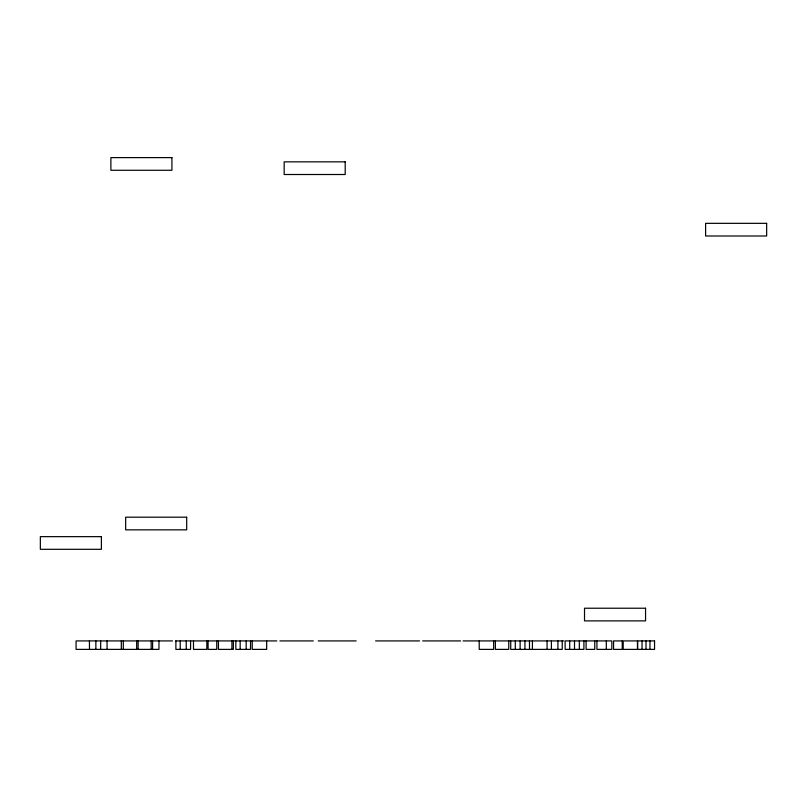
<?xml version="1.0" encoding="UTF-8"?>
<svg xmlns="http://www.w3.org/2000/svg" width="807" height="807" viewBox="0 0 807 807"><rect width="100%" height="100%" fill="white"/><g stroke="black" fill="none" stroke-linecap="round" stroke-linejoin="round"><path stroke-width="1.21" d="M172.476 640.919L76.07 640.919L76.07 649.383L158.959 649.383L158.959 640.919M175.664 640.919L276.821 640.919M279.898 640.919L313.298 640.919M318.22 640.919L356.139 640.919M375.608 640.919L419.539 640.919M422.686 640.919L460.595 640.919M463.107 640.919L563.74 640.919M649.978 640.919L649.978 649.383M646.004 640.919L646.004 649.383M642.039 640.919L642.039 649.383M637.641 640.919L637.641 649.383M637.459 640.919L637.459 649.383M606.309 640.919L606.309 649.383M596.918 640.919L596.918 649.383L611.827 649.383L611.847 640.919L565.132 640.919L565.132 649.383L583.905 649.383L583.905 640.919M594.759 640.919L594.759 649.383L586.094 649.383L586.094 640.919M579.325 640.919L579.325 649.383M574.513 640.919L574.513 649.383M569.702 640.919L569.702 649.383M562.237 640.919L562.237 649.383L510.73 649.383L510.73 640.919M557.909 640.919L557.909 649.383M551.403 640.919L551.403 649.383M547.075 640.919L547.075 649.383M532.418 640.919L532.418 649.383M529.473 640.919L529.503 649.383M524.933 640.919L524.933 649.383M520.122 640.919L520.122 649.383M515.3 640.919L515.3 649.383M508.763 640.919L508.763 649.383L495.397 649.383L495.397 640.919M493.652 640.919L493.652 649.383L479.207 649.383L479.207 640.919M266.673 640.919L266.673 649.383L252.238 649.383L252.238 640.919M250.523 640.919L250.523 649.383L235.836 649.383L235.836 640.919M246.185 640.919L246.185 649.383M240.173 640.919L240.173 649.383M233.364 640.919L233.364 649.383L218.455 649.383L218.435 640.919M231.922 640.919L231.922 649.383M216.76 640.919L216.76 649.383L208.095 649.383L208.095 640.919M206.844 640.919L206.844 649.383L193.488 649.383L193.488 640.919M190.573 640.919L190.573 649.383L175.886 649.383L175.886 640.919M186.235 640.919L186.235 649.383M180.213 640.919L180.213 649.383M152.594 640.919L152.594 649.383M151.171 640.919L151.171 649.383M138.128 640.919L138.128 649.383M136.665 640.919L136.665 649.383M123.3 640.919L123.3 649.383M121.312 640.919L121.312 649.383M107.059 640.919L107.059 649.383M100.673 640.919L100.673 649.383M95.862 640.919L95.862 649.383M89.426 640.919L89.486 649.383M171.921 157.617L110.882 157.617L110.882 170.277L171.921 170.277L171.921 157.617M345.194 161.844L284.165 161.844L284.165 174.504L345.194 174.504L345.194 161.844M766.65 223.337L705.611 223.337L705.611 235.997L766.65 235.997L766.65 223.337M186.689 517.186L125.66 517.186L125.66 529.846L186.689 529.846L186.689 517.186M101.389 536.645L40.35 536.645L40.35 549.305L101.389 549.305L101.389 536.645M645.55 608.226L584.52 608.226L584.52 620.886L645.55 620.886L645.55 608.226M622.237 640.919L613.572 640.919L613.572 649.383L622.237 649.383L622.237 640.919M654.548 640.919L623.196 640.919L623.196 649.383L654.548 649.383L654.548 640.919"/></g></svg>
